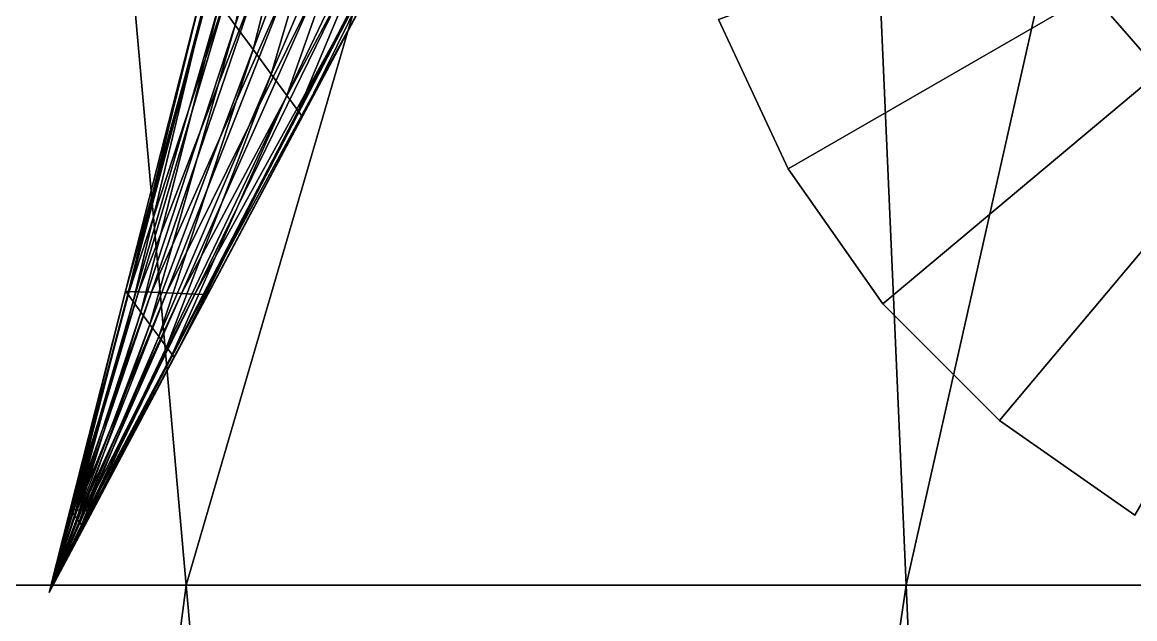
# Model space of a CAD drawing. Header units: metres. Extents: x -2.35 to 2.28, y -2.72 to 2.54.
# Drawn here: x -0.2898 to -0.1136, y 2.0603 to 2.1549 of the extents above; entities that cross this region are included whole.
import ezdxf

# ---------------------------------------------------------------- set-up
doc = ezdxf.new("R2010")
doc.units = ezdxf.units.M

msp = doc.modelspace()

# ---------------------------------------------------------------- linework, layer by layer
at = {"layer": 'Cylinder 11'}
for points in [[(-0.0386, 2.20664, 1.32225), (-0.1685, 2.13164, 1.32225), (-0.17955, 2.15534, 1.32225)], [(-0.1685, 2.13164, 1.02225), (-0.0386, 2.20664, 1.02225), (-0.17955, 2.15534, 1.02225)], [(-0.1685, 2.13164, 1.02225), (-0.0386, 2.20664, 1.02225), (-0.0386, 2.20664, 1.02225)], [(-0.0386, 2.20664, 1.32225), (-0.1685, 2.13164, 1.32225), (-0.0386, 2.20664, 1.32225)], [(-0.0386, 2.20664, 1.32225), (-0.1535, 2.11023, 1.32225), (-0.1685, 2.13164, 1.32225)], [(-0.1535, 2.11023, 1.02225), (-0.0386, 2.20664, 1.02225), (-0.1685, 2.13164, 1.02225)], [(-0.1535, 2.11023, 1.02225), (-0.0386, 2.20664, 1.02225), (-0.0386, 2.20664, 1.02225)], [(-0.0386, 2.20664, 1.32225), (-0.1535, 2.11023, 1.32225), (-0.0386, 2.20664, 1.32225)], [(-0.0386, 2.20664, 1.32225), (-0.13501, 2.09174, 1.32225), (-0.1535, 2.11023, 1.32225)], [(-0.13501, 2.09174, 1.02225), (-0.0386, 2.20664, 1.02225), (-0.1535, 2.11023, 1.02225)], [(-0.13501, 2.09174, 1.02225), (-0.0386, 2.20664, 1.02225), (-0.0386, 2.20664, 1.02225)], [(-0.0386, 2.20664, 1.32225), (-0.13501, 2.09174, 1.32225), (-0.0386, 2.20664, 1.32225)], [(-0.0386, 2.20664, 1.32225), (-0.1136, 2.07674, 1.32225), (-0.13501, 2.09174, 1.32225)], [(-0.1136, 2.07674, 1.02225), (-0.0386, 2.20664, 1.02225), (-0.13501, 2.09174, 1.02225)], [(-0.1685, 2.13164, 1.32225), (-0.17955, 2.15534, 1.32225), (-0.17955, 2.15534, 1.32225)], [(-0.1685, 2.13164, 1.32225), (-0.1685, 2.13164, 1.32225), (-0.17955, 2.15534, 1.32225)], [(-0.1685, 2.13164, 1.32225), (-0.17955, 2.15534, 1.17225), (-0.17955, 2.15534, 1.32225)], [(-0.1685, 2.13164, 1.32225), (-0.1685, 2.13164, 1.17225), (-0.17955, 2.15534, 1.17225)], [(-0.1685, 2.13164, 1.17225), (-0.17955, 2.15534, 1.02225), (-0.17955, 2.15534, 1.17225)], [(-0.1685, 2.13164, 1.17225), (-0.1685, 2.13164, 1.02225), (-0.17955, 2.15534, 1.02225)], [(-0.1685, 2.13164, 1.02225), (-0.17955, 2.15534, 1.02225), (-0.17955, 2.15534, 1.02225)], [(-0.1685, 2.13164, 1.02225), (-0.1685, 2.13164, 1.02225), (-0.17955, 2.15534, 1.02225)], [(-0.1535, 2.11023, 1.32225), (-0.1685, 2.13164, 1.32225), (-0.1685, 2.13164, 1.32225)], [(-0.1535, 2.11023, 1.32225), (-0.1535, 2.11023, 1.32225), (-0.1685, 2.13164, 1.32225)], [(-0.1535, 2.11023, 1.32225), (-0.1685, 2.13164, 1.17225), (-0.1685, 2.13164, 1.32225)], [(-0.1535, 2.11023, 1.32225), (-0.1535, 2.11023, 1.17225), (-0.1685, 2.13164, 1.17225)], [(-0.1535, 2.11023, 1.17225), (-0.1685, 2.13164, 1.02225), (-0.1685, 2.13164, 1.17225)], [(-0.1535, 2.11023, 1.17225), (-0.1535, 2.11023, 1.02225), (-0.1685, 2.13164, 1.02225)], [(-0.1535, 2.11023, 1.02225), (-0.1685, 2.13164, 1.02225), (-0.1685, 2.13164, 1.02225)], [(-0.1535, 2.11023, 1.02225), (-0.1535, 2.11023, 1.02225), (-0.1685, 2.13164, 1.02225)], [(-0.13501, 2.09174, 1.32225), (-0.1535, 2.11023, 1.32225), (-0.1535, 2.11023, 1.32225)], [(-0.13501, 2.09174, 1.32225), (-0.13501, 2.09174, 1.32225), (-0.1535, 2.11023, 1.32225)], [(-0.13501, 2.09174, 1.32225), (-0.1535, 2.11023, 1.17225), (-0.1535, 2.11023, 1.32225)], [(-0.13501, 2.09174, 1.32225), (-0.13501, 2.09174, 1.17225), (-0.1535, 2.11023, 1.17225)], [(-0.13501, 2.09174, 1.17225), (-0.1535, 2.11023, 1.02225), (-0.1535, 2.11023, 1.17225)], [(-0.13501, 2.09174, 1.17225), (-0.13501, 2.09174, 1.02225), (-0.1535, 2.11023, 1.02225)], [(-0.13501, 2.09174, 1.02225), (-0.1535, 2.11023, 1.02225), (-0.1535, 2.11023, 1.02225)], [(-0.13501, 2.09174, 1.02225), (-0.13501, 2.09174, 1.02225), (-0.1535, 2.11023, 1.02225)], [(-0.1136, 2.07674, 1.32225), (-0.13501, 2.09174, 1.32225), (-0.13501, 2.09174, 1.32225)], [(-0.1136, 2.07674, 1.32225), (-0.1136, 2.07674, 1.32225), (-0.13501, 2.09174, 1.32225)], [(-0.1136, 2.07674, 1.32225), (-0.13501, 2.09174, 1.17225), (-0.13501, 2.09174, 1.32225)], [(-0.1136, 2.07674, 1.32225), (-0.1136, 2.07674, 1.17225), (-0.13501, 2.09174, 1.17225)], [(-0.1136, 2.07674, 1.17225), (-0.13501, 2.09174, 1.02225), (-0.13501, 2.09174, 1.17225)], [(-0.1136, 2.07674, 1.17225), (-0.1136, 2.07674, 1.02225), (-0.13501, 2.09174, 1.02225)], [(-0.1136, 2.07674, 1.02225), (-0.13501, 2.09174, 1.02225), (-0.13501, 2.09174, 1.02225)], [(-0.1136, 2.07674, 1.02225), (-0.1136, 2.07674, 1.02225), (-0.13501, 2.09174, 1.02225)]]:
    msp.add_3dface(points, dxfattribs=at)
at = {"layer": 'Prism 2'}
for points in [[(-0.54485, 2.54319, 0.94363), (-0.0386, 0.74319, 1.03362), (-0.0386, 0.74319, 0.94362)], [(-0.54485, 2.54319, 0.94363), (-0.54485, 2.54319, 1.03363), (-0.0386, 0.74319, 1.03362)], [(-0.0386, 0.74319, 0.94362), (0.46765, 2.54319, 0.94363), (-0.54485, 2.54319, 0.94363)], [(0.46765, 2.54319, 1.03363), (-0.0386, 0.74319, 1.03362), (-0.54485, 2.54319, 1.03363)]]:
    msp.add_3dface(points, dxfattribs=at)
at = {"layer": 'Prism 3'}
for points in [[(-0.03951, 0.43542, -0.2356), (-2.00825, 2.53542, 0.19753), (-2.00825, 0.43542, 0.19753)], [(-0.03951, 0.43542, -0.2356), (-0.03951, 2.53542, -0.2356), (-2.00825, 2.53542, 0.19753)], [(-0.43326, 0.43542, 0.77503), (0.35424, 2.53542, 0.77503), (0.35424, 0.43542, 0.77503)], [(-0.43326, 0.43542, 0.77503), (-0.43326, 2.53542, 0.77503), (0.35424, 2.53542, 0.77503)]]:
    msp.add_3dface(points, dxfattribs=at)
at = {"layer": 'Pyramid 11'}
for points in [[(-0.25612, 2.15445, 1.40027), (-0.24296, 2.212, 1.35405), (-0.25861, 2.15785, 1.40245)], [(-0.25612, 2.15445, 1.40027), (-0.23902, 2.20663, 1.35061), (-0.24296, 2.212, 1.35405)], [(-0.25326, 2.15055, 1.39777), (-0.23902, 2.20663, 1.35061), (-0.25612, 2.15445, 1.40027)], [(-0.25326, 2.15055, 1.39777), (-0.2345, 2.20047, 1.34666), (-0.23902, 2.20663, 1.35061)], [(-0.23814, 2.15374, 1.40958), (-0.21061, 2.20551, 1.36532), (-0.21373, 2.19965, 1.35742)], [(-0.23642, 2.15697, 1.41394), (-0.21061, 2.20551, 1.36532), (-0.23814, 2.15374, 1.40958)], [(-0.2504, 2.14666, 1.39526), (-0.2345, 2.20047, 1.34666), (-0.25326, 2.15055, 1.39777)], [(-0.2504, 2.14666, 1.39526), (-0.22999, 2.19432, 1.3427), (-0.2345, 2.20047, 1.34666)], [(-0.24011, 2.15003, 1.40458), (-0.21373, 2.19965, 1.35742), (-0.21684, 2.1938, 1.34951)], [(-0.23814, 2.15374, 1.40958), (-0.21373, 2.19965, 1.35742), (-0.24011, 2.15003, 1.40458)], [(-0.24791, 2.14326, 1.39308), (-0.22999, 2.19432, 1.3427), (-0.2504, 2.14666, 1.39526)], [(-0.24791, 2.14326, 1.39308), (-0.22605, 2.18895, 1.33926), (-0.22999, 2.19432, 1.3427)], [(-0.24208, 2.14633, 1.39957), (-0.21684, 2.1938, 1.34951), (-0.21955, 2.18869, 1.34262)], [(-0.24011, 2.15003, 1.40458), (-0.21684, 2.1938, 1.34951), (-0.24208, 2.14633, 1.39957)], [(-0.24614, 2.14085, 1.39154), (-0.22605, 2.18895, 1.33926), (-0.24791, 2.14326, 1.39308)], [(-0.24614, 2.14085, 1.39154), (-0.22326, 2.18515, 1.33682), (-0.22605, 2.18895, 1.33926)], [(-0.2438, 2.1431, 1.39521), (-0.21955, 2.18869, 1.34262), (-0.22148, 2.18508, 1.33774)], [(-0.24208, 2.14633, 1.39957), (-0.21955, 2.18869, 1.34262), (-0.2438, 2.1431, 1.39521)], [(-0.24548, 2.13994, 1.39095), (-0.22326, 2.18515, 1.33682), (-0.24614, 2.14085, 1.39154)], [(-0.24548, 2.13994, 1.39095), (-0.2222, 2.18371, 1.33589), (-0.22326, 2.18515, 1.33682)], [(-0.24501, 2.14081, 1.39213), (-0.2222, 2.18371, 1.33589), (-0.24548, 2.13994, 1.39095)], [(-0.24501, 2.14081, 1.39213), (-0.22148, 2.18508, 1.33774), (-0.2222, 2.18371, 1.33589)], [(-0.2438, 2.1431, 1.39521), (-0.22148, 2.18508, 1.33774), (-0.24501, 2.14081, 1.39213)], [(-0.27346, 2.11224, 1.44571), (-0.26104, 2.16116, 1.40458), (-0.25991, 2.16112, 1.40516)], [(-0.27313, 2.11179, 1.44542), (-0.26104, 2.16116, 1.40458), (-0.27346, 2.11224, 1.44571)], [(-0.27346, 2.11224, 1.44571), (-0.25991, 2.16112, 1.40516), (-0.2729, 2.11222, 1.446)], [(-0.27313, 2.11179, 1.44542), (-0.26037, 2.16025, 1.40399), (-0.26104, 2.16116, 1.40458)], [(-0.2729, 2.11222, 1.446), (-0.25991, 2.16112, 1.40516), (-0.25693, 2.161, 1.4067)], [(-0.2729, 2.11222, 1.446), (-0.25693, 2.161, 1.4067), (-0.27143, 2.11216, 1.44676)], [(-0.27143, 2.11216, 1.44676), (-0.25693, 2.161, 1.4067), (-0.25272, 2.16083, 1.40888)], [(-0.27143, 2.11216, 1.44676), (-0.25272, 2.16083, 1.40888), (-0.26935, 2.11208, 1.44784)], [(-0.26935, 2.11208, 1.44784), (-0.25272, 2.16083, 1.40888), (-0.24789, 2.16064, 1.41139)], [(-0.27226, 2.1106, 1.44466), (-0.26037, 2.16025, 1.40399), (-0.27313, 2.11179, 1.44542)], [(-0.27226, 2.1106, 1.44466), (-0.25861, 2.15785, 1.40245), (-0.26037, 2.16025, 1.40399)], [(-0.26935, 2.11208, 1.44784), (-0.24789, 2.16064, 1.41139), (-0.26697, 2.11199, 1.44908)], [(-0.26697, 2.11199, 1.44908), (-0.24789, 2.16064, 1.41139), (-0.24307, 2.16045, 1.41389)], [(-0.26697, 2.11199, 1.44908), (-0.24307, 2.16045, 1.41389), (-0.26459, 2.11189, 1.45031)], [(-0.26459, 2.11189, 1.45031), (-0.24307, 2.16045, 1.41389), (-0.23885, 2.16029, 1.41607)], [(-0.26459, 2.11189, 1.45031), (-0.23885, 2.16029, 1.41607), (-0.26251, 2.11181, 1.45139)], [(-0.26251, 2.11181, 1.45139), (-0.23885, 2.16029, 1.41607), (-0.23587, 2.16017, 1.41761)], [(-0.26251, 2.11181, 1.45139), (-0.23587, 2.16017, 1.41761), (-0.26103, 2.11175, 1.45215)], [(-0.26103, 2.11175, 1.45215), (-0.23587, 2.16017, 1.41761), (-0.23474, 2.16012, 1.4182)], [(-0.26103, 2.11175, 1.45215), (-0.23474, 2.16012, 1.4182), (-0.26048, 2.11173, 1.45244)], [(-0.2607, 2.1113, 1.45186), (-0.23521, 2.15926, 1.41703), (-0.23642, 2.15697, 1.41394)], [(-0.26048, 2.11173, 1.45244), (-0.23521, 2.15926, 1.41703), (-0.2607, 2.1113, 1.45186)], [(-0.26048, 2.11173, 1.45244), (-0.23474, 2.16012, 1.4182), (-0.23521, 2.15926, 1.41703)], [(-0.27103, 2.10893, 1.44358), (-0.25861, 2.15785, 1.40245), (-0.27226, 2.1106, 1.44466)], [(-0.27103, 2.10893, 1.44358), (-0.25612, 2.15445, 1.40027), (-0.25861, 2.15785, 1.40245)], [(-0.2613, 2.11017, 1.45034), (-0.23642, 2.15697, 1.41394), (-0.23814, 2.15374, 1.40958)], [(-0.2607, 2.1113, 1.45186), (-0.23642, 2.15697, 1.41394), (-0.2613, 2.11017, 1.45034)], [(-0.26962, 2.107, 1.44235), (-0.25612, 2.15445, 1.40027), (-0.27103, 2.10893, 1.44358)], [(-0.26962, 2.107, 1.44235), (-0.25326, 2.15055, 1.39777), (-0.25612, 2.15445, 1.40027)], [(-0.26215, 2.10858, 1.44818), (-0.23814, 2.15374, 1.40958), (-0.24011, 2.15003, 1.40458)], [(-0.2613, 2.11017, 1.45034), (-0.23814, 2.15374, 1.40958), (-0.26215, 2.10858, 1.44818)], [(-0.26821, 2.10508, 1.44111), (-0.25326, 2.15055, 1.39777), (-0.26962, 2.107, 1.44235)], [(-0.26821, 2.10508, 1.44111), (-0.2504, 2.14666, 1.39526), (-0.25326, 2.15055, 1.39777)], [(-0.26313, 2.10675, 1.44571), (-0.24011, 2.15003, 1.40458), (-0.24208, 2.14633, 1.39957)], [(-0.26215, 2.10858, 1.44818), (-0.24011, 2.15003, 1.40458), (-0.26313, 2.10675, 1.44571)], [(-0.26698, 2.1034, 1.44004), (-0.2504, 2.14666, 1.39526), (-0.26821, 2.10508, 1.44111)], [(-0.26698, 2.1034, 1.44004), (-0.24791, 2.14326, 1.39308), (-0.2504, 2.14666, 1.39526)], [(-0.2641, 2.10492, 1.44324), (-0.24208, 2.14633, 1.39957), (-0.2438, 2.1431, 1.39521)], [(-0.26313, 2.10675, 1.44571), (-0.24208, 2.14633, 1.39957), (-0.2641, 2.10492, 1.44324)], [(-0.26611, 2.10221, 1.43928), (-0.24791, 2.14326, 1.39308), (-0.26698, 2.1034, 1.44004)], [(-0.26611, 2.10221, 1.43928), (-0.24614, 2.14085, 1.39154), (-0.24791, 2.14326, 1.39308)], [(-0.26495, 2.10332, 1.44109), (-0.2438, 2.1431, 1.39521), (-0.24501, 2.14081, 1.39213)], [(-0.2641, 2.10492, 1.44324), (-0.2438, 2.1431, 1.39521), (-0.26495, 2.10332, 1.44109)], [(-0.26578, 2.10176, 1.43899), (-0.24614, 2.14085, 1.39154), (-0.26611, 2.10221, 1.43928)], [(-0.26578, 2.10176, 1.43899), (-0.24548, 2.13994, 1.39095), (-0.24614, 2.14085, 1.39154)], [(-0.26555, 2.10219, 1.43956), (-0.24548, 2.13994, 1.39095), (-0.26578, 2.10176, 1.43899)], [(-0.26555, 2.10219, 1.43956), (-0.24501, 2.14081, 1.39213), (-0.24548, 2.13994, 1.39095)], [(-0.26495, 2.10332, 1.44109), (-0.24501, 2.14081, 1.39213), (-0.26555, 2.10219, 1.43956)], [(-0.28225, 2.07764, 1.47481), (-0.27346, 2.11224, 1.44571), (-0.2729, 2.11222, 1.446)], [(-0.28216, 2.07752, 1.47473), (-0.27346, 2.11224, 1.44571), (-0.28225, 2.07764, 1.47481)], [(-0.28225, 2.07764, 1.47481), (-0.2729, 2.11222, 1.446), (-0.28209, 2.07763, 1.47489)], [(-0.28216, 2.07752, 1.47473), (-0.27313, 2.11179, 1.44542), (-0.27346, 2.11224, 1.44571)], [(-0.28192, 2.07719, 1.47452), (-0.27313, 2.11179, 1.44542), (-0.28216, 2.07752, 1.47473)], [(-0.28209, 2.07763, 1.47489), (-0.2729, 2.11222, 1.446), (-0.27143, 2.11216, 1.44676)], [(-0.28209, 2.07763, 1.47489), (-0.27143, 2.11216, 1.44676), (-0.28169, 2.07762, 1.4751)], [(-0.28192, 2.07719, 1.47452), (-0.27226, 2.1106, 1.44466), (-0.27313, 2.11179, 1.44542)], [(-0.28169, 2.07762, 1.4751), (-0.27143, 2.11216, 1.44676), (-0.26935, 2.11208, 1.44784)], [(-0.28169, 2.07762, 1.4751), (-0.26935, 2.11208, 1.44784), (-0.28112, 2.07759, 1.4754)], [(-0.28112, 2.07759, 1.4754), (-0.26935, 2.11208, 1.44784), (-0.26697, 2.11199, 1.44908)], [(-0.28112, 2.07759, 1.4754), (-0.26697, 2.11199, 1.44908), (-0.28046, 2.07757, 1.47573)], [(-0.28046, 2.07757, 1.47573), (-0.26697, 2.11199, 1.44908), (-0.26459, 2.11189, 1.45031)], [(-0.28046, 2.07757, 1.47573), (-0.26459, 2.11189, 1.45031), (-0.27981, 2.07754, 1.47607)], [(-0.27981, 2.07754, 1.47607), (-0.26459, 2.11189, 1.45031), (-0.26251, 2.11181, 1.45139)], [(-0.27981, 2.07754, 1.47607), (-0.26251, 2.11181, 1.45139), (-0.27924, 2.07752, 1.47637)], [(-0.27924, 2.07752, 1.47637), (-0.26251, 2.11181, 1.45139), (-0.26103, 2.11175, 1.45215)], [(-0.27924, 2.07752, 1.47637), (-0.26103, 2.11175, 1.45215), (-0.27883, 2.0775, 1.47658)], [(-0.27883, 2.0775, 1.47658), (-0.26103, 2.11175, 1.45215), (-0.26048, 2.11173, 1.45244)], [(-0.27883, 2.0775, 1.47658), (-0.26048, 2.11173, 1.45244), (-0.27868, 2.0775, 1.47666)], [(-0.27868, 2.0775, 1.47666), (-0.26048, 2.11173, 1.45244), (-0.2607, 2.1113, 1.45186)], [(-0.28158, 2.07673, 1.47422), (-0.27226, 2.1106, 1.44466), (-0.28192, 2.07719, 1.47452)], [(-0.28158, 2.07673, 1.47422), (-0.27103, 2.10893, 1.44358), (-0.27226, 2.1106, 1.44466)], [(-0.2789, 2.07707, 1.47608), (-0.2613, 2.11017, 1.45034), (-0.26215, 2.10858, 1.44818)], [(-0.27874, 2.07738, 1.4765), (-0.2613, 2.11017, 1.45034), (-0.2789, 2.07707, 1.47608)], [(-0.27874, 2.07738, 1.4765), (-0.2607, 2.1113, 1.45186), (-0.2613, 2.11017, 1.45034)], [(-0.27868, 2.0775, 1.47666), (-0.2607, 2.1113, 1.45186), (-0.27874, 2.07738, 1.4765)], [(-0.28119, 2.0762, 1.47388), (-0.27103, 2.10893, 1.44358), (-0.28158, 2.07673, 1.47422)], [(-0.28119, 2.0762, 1.47388), (-0.26962, 2.107, 1.44235), (-0.27103, 2.10893, 1.44358)], [(-0.27914, 2.07663, 1.47549), (-0.26215, 2.10858, 1.44818), (-0.26313, 2.10675, 1.44571)], [(-0.2789, 2.07707, 1.47608), (-0.26215, 2.10858, 1.44818), (-0.27914, 2.07663, 1.47549)], [(-0.2808, 2.07567, 1.47355), (-0.26962, 2.107, 1.44235), (-0.28119, 2.0762, 1.47388)], [(-0.2808, 2.07567, 1.47355), (-0.26821, 2.10508, 1.44111), (-0.26962, 2.107, 1.44235)], [(-0.27941, 2.07613, 1.47481), (-0.26313, 2.10675, 1.44571), (-0.2641, 2.10492, 1.44324)], [(-0.27914, 2.07663, 1.47549), (-0.26313, 2.10675, 1.44571), (-0.27941, 2.07613, 1.47481)], [(-0.28046, 2.07521, 1.47325), (-0.26821, 2.10508, 1.44111), (-0.2808, 2.07567, 1.47355)], [(-0.28046, 2.07521, 1.47325), (-0.26698, 2.1034, 1.44004), (-0.26821, 2.10508, 1.44111)], [(-0.27967, 2.07562, 1.47413), (-0.2641, 2.10492, 1.44324), (-0.26495, 2.10332, 1.44109)], [(-0.27941, 2.07613, 1.47481), (-0.2641, 2.10492, 1.44324), (-0.27967, 2.07562, 1.47413)], [(-0.28023, 2.07488, 1.47304), (-0.26698, 2.1034, 1.44004), (-0.28046, 2.07521, 1.47325)], [(-0.28023, 2.07488, 1.47304), (-0.26611, 2.10221, 1.43928), (-0.26698, 2.1034, 1.44004)], [(-0.27991, 2.07519, 1.47354), (-0.26495, 2.10332, 1.44109), (-0.26555, 2.10219, 1.43956)], [(-0.27967, 2.07562, 1.47413), (-0.26495, 2.10332, 1.44109), (-0.27991, 2.07519, 1.47354)], [(-0.28013, 2.07476, 1.47296), (-0.26611, 2.10221, 1.43928), (-0.28023, 2.07488, 1.47304)], [(-0.28013, 2.07476, 1.47296), (-0.26578, 2.10176, 1.43899), (-0.26611, 2.10221, 1.43928)], [(-0.28007, 2.07488, 1.47312), (-0.26578, 2.10176, 1.43899), (-0.28013, 2.07476, 1.47296)], [(-0.28007, 2.07488, 1.47312), (-0.26555, 2.10219, 1.43956), (-0.26578, 2.10176, 1.43899)], [(-0.27991, 2.07519, 1.47354), (-0.26555, 2.10219, 1.43956), (-0.28007, 2.07488, 1.47312)], [(-0.28558, 2.06451, 1.48585), (-0.28225, 2.07764, 1.47481), (-0.28209, 2.07763, 1.47489)], [(-0.28558, 2.06451, 1.48585), (-0.28225, 2.07764, 1.47481), (-0.28558, 2.06451, 1.48585)], [(-0.28558, 2.06451, 1.48585), (-0.28216, 2.07752, 1.47473), (-0.28225, 2.07764, 1.47481)], [(-0.28558, 2.06451, 1.48585), (-0.28209, 2.07763, 1.47489), (-0.28169, 2.07762, 1.4751)], [(-0.28558, 2.06451, 1.48585), (-0.28209, 2.07763, 1.47489), (-0.28558, 2.06451, 1.48585)], [(-0.28558, 2.06451, 1.48585), (-0.28169, 2.07762, 1.4751), (-0.28112, 2.07759, 1.4754)], [(-0.28558, 2.06451, 1.48585), (-0.28169, 2.07762, 1.4751), (-0.28558, 2.06451, 1.48585)], [(-0.28558, 2.06451, 1.48585), (-0.28112, 2.07759, 1.4754), (-0.28046, 2.07757, 1.47573)], [(-0.28558, 2.06451, 1.48585), (-0.28112, 2.07759, 1.4754), (-0.28558, 2.06451, 1.48585)], [(-0.28558, 2.06451, 1.48585), (-0.28046, 2.07757, 1.47573), (-0.27981, 2.07754, 1.47607)], [(-0.28558, 2.06451, 1.48585), (-0.28046, 2.07757, 1.47573), (-0.28558, 2.06451, 1.48585)], [(-0.28558, 2.06451, 1.48585), (-0.27981, 2.07754, 1.47607), (-0.27924, 2.07752, 1.47637)], [(-0.28558, 2.06451, 1.48585), (-0.27981, 2.07754, 1.47607), (-0.28558, 2.06451, 1.48585)], [(-0.28558, 2.06451, 1.48585), (-0.27924, 2.07752, 1.47637), (-0.27883, 2.0775, 1.47658)], [(-0.28558, 2.06451, 1.48585), (-0.27924, 2.07752, 1.47637), (-0.28558, 2.06451, 1.48585)], [(-0.28558, 2.06451, 1.48585), (-0.28216, 2.07752, 1.47473), (-0.28558, 2.06451, 1.48585)], [(-0.28558, 2.06451, 1.48585), (-0.28192, 2.07719, 1.47452), (-0.28216, 2.07752, 1.47473)], [(-0.28558, 2.06451, 1.48585), (-0.27868, 2.0775, 1.47666), (-0.27874, 2.07738, 1.4765)], [(-0.28558, 2.06451, 1.48585), (-0.27868, 2.0775, 1.47666), (-0.28558, 2.06451, 1.48585)], [(-0.28558, 2.06451, 1.48585), (-0.27883, 2.0775, 1.47658), (-0.27868, 2.0775, 1.47666)], [(-0.28558, 2.06451, 1.48585), (-0.27883, 2.0775, 1.47658), (-0.28558, 2.06451, 1.48585)], [(-0.28558, 2.06451, 1.48585), (-0.27874, 2.07738, 1.4765), (-0.2789, 2.07707, 1.47608)], [(-0.28558, 2.06451, 1.48585), (-0.27874, 2.07738, 1.4765), (-0.28558, 2.06451, 1.48585)], [(-0.28558, 2.06451, 1.48585), (-0.28192, 2.07719, 1.47452), (-0.28558, 2.06451, 1.48585)], [(-0.28558, 2.06451, 1.48585), (-0.28158, 2.07673, 1.47422), (-0.28192, 2.07719, 1.47452)], [(-0.28558, 2.06451, 1.48585), (-0.2789, 2.07707, 1.47608), (-0.27914, 2.07663, 1.47549)], [(-0.28558, 2.06451, 1.48585), (-0.2789, 2.07707, 1.47608), (-0.28558, 2.06451, 1.48585)], [(-0.28558, 2.06451, 1.48585), (-0.28158, 2.07673, 1.47422), (-0.28558, 2.06451, 1.48585)], [(-0.28558, 2.06451, 1.48585), (-0.28119, 2.0762, 1.47388), (-0.28158, 2.07673, 1.47422)], [(-0.28558, 2.06451, 1.48585), (-0.27914, 2.07663, 1.47549), (-0.27941, 2.07613, 1.47481)], [(-0.28558, 2.06451, 1.48585), (-0.27914, 2.07663, 1.47549), (-0.28558, 2.06451, 1.48585)], [(-0.28558, 2.06451, 1.48585), (-0.28119, 2.0762, 1.47388), (-0.28558, 2.06451, 1.48585)], [(-0.28558, 2.06451, 1.48585), (-0.2808, 2.07567, 1.47355), (-0.28119, 2.0762, 1.47388)], [(-0.28558, 2.06451, 1.48585), (-0.27941, 2.07613, 1.47481), (-0.27967, 2.07562, 1.47413)], [(-0.28558, 2.06451, 1.48585), (-0.27941, 2.07613, 1.47481), (-0.28558, 2.06451, 1.48585)], [(-0.28558, 2.06451, 1.48585), (-0.2808, 2.07567, 1.47355), (-0.28558, 2.06451, 1.48585)], [(-0.28558, 2.06451, 1.48585), (-0.28046, 2.07521, 1.47325), (-0.2808, 2.07567, 1.47355)], [(-0.28558, 2.06451, 1.48585), (-0.27967, 2.07562, 1.47413), (-0.27991, 2.07519, 1.47354)], [(-0.28558, 2.06451, 1.48585), (-0.27967, 2.07562, 1.47413), (-0.28558, 2.06451, 1.48585)], [(-0.28558, 2.06451, 1.48585), (-0.28046, 2.07521, 1.47325), (-0.28558, 2.06451, 1.48585)], [(-0.28558, 2.06451, 1.48585), (-0.28023, 2.07488, 1.47304), (-0.28046, 2.07521, 1.47325)], [(-0.28558, 2.06451, 1.48585), (-0.27991, 2.07519, 1.47354), (-0.28007, 2.07488, 1.47312)], [(-0.28558, 2.06451, 1.48585), (-0.27991, 2.07519, 1.47354), (-0.28558, 2.06451, 1.48585)], [(-0.28558, 2.06451, 1.48585), (-0.28007, 2.07488, 1.47312), (-0.28013, 2.07476, 1.47296)], [(-0.28558, 2.06451, 1.48585), (-0.28007, 2.07488, 1.47312), (-0.28558, 2.06451, 1.48585)], [(-0.28558, 2.06451, 1.48585), (-0.28023, 2.07488, 1.47304), (-0.28558, 2.06451, 1.48585)], [(-0.28558, 2.06451, 1.48585), (-0.28013, 2.07476, 1.47296), (-0.28023, 2.07488, 1.47304)], [(-0.28558, 2.06451, 1.48585), (-0.28013, 2.07476, 1.47296), (-0.28558, 2.06451, 1.48585)]]:
    msp.add_3dface(points, dxfattribs=at)
at = {"layer": 'Pyramid 12'}
for points in [[(-0.39455, 2.06564, 0.9843), (-0.29409, 2.40549, 1.115), (-0.26385, 2.06564, 1.07144)], [(-0.0386, 2.06564, 0.747), (-0.3351, 2.40549, 0.747), (-0.3, 2.06564, 0.747)], [(-0.0386, 2.06564, 0.747), (-0.0386, 2.40549, 0.747), (-0.3351, 2.40549, 0.747)], [(-0.26385, 2.06564, 1.07144), (-0.29409, 2.40549, 1.115), (-0.16477, 2.40549, 1.20122)], [(-0.26385, 2.06564, 1.07144), (-0.16477, 2.40549, 1.20122), (-0.14983, 2.06564, 1.14745)], [(-0.14983, 2.06564, 1.14745), (-0.16477, 2.40549, 1.20122), (-0.07329, 2.40549, 1.2622)], [(-0.14983, 2.06564, 1.14745), (-0.07329, 2.40549, 1.2622), (-0.06919, 2.06564, 1.20122)], [(-0.25038, 1.58518, 0.747), (-0.52804, 2.06564, 0.747), (-0.43513, 1.58518, 0.747)], [(-0.25038, 1.58518, 0.747), (-0.3, 2.06564, 0.747), (-0.52804, 2.06564, 0.747)], [(-0.32699, 1.58518, 0.93926), (-0.39455, 2.06564, 0.9843), (-0.26385, 2.06564, 1.07144)], [(-0.32699, 1.58518, 0.93926), (-0.26385, 2.06564, 1.07144), (-0.22109, 1.58518, 1.00986)], [(-0.0386, 1.58518, 0.747), (-0.3, 2.06564, 0.747), (-0.25038, 1.58518, 0.747)], [(-0.0386, 1.58518, 0.747), (-0.0386, 2.06564, 0.747), (-0.3, 2.06564, 0.747)], [(-0.22109, 1.58518, 1.00986), (-0.26385, 2.06564, 1.07144), (-0.14983, 2.06564, 1.14745)], [(-0.22109, 1.58518, 1.00986), (-0.14983, 2.06564, 1.14745), (-0.12872, 1.58518, 1.07144)], [(-0.12872, 1.58518, 1.07144), (-0.14983, 2.06564, 1.14745), (-0.06919, 2.06564, 1.20122)], [(-0.12872, 1.58518, 1.07144), (-0.06919, 2.06564, 1.20122), (-0.06338, 1.58518, 1.115)]]:
    msp.add_3dface(points, dxfattribs=at)

doc.saveas('drawing.dxf')
